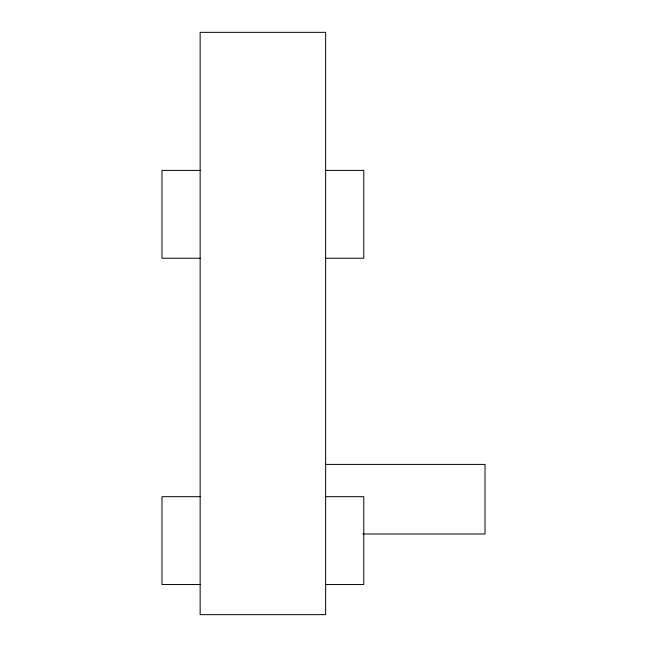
<?xml version="1.0" encoding="UTF-8"?>
<svg xmlns="http://www.w3.org/2000/svg" width="647" height="647" viewBox="0 0 647 647"><rect width="100%" height="100%" fill="white"/><g stroke="black" fill="none" stroke-linecap="round" stroke-linejoin="round"><path stroke-width="0.97" d="M200.141 170.396L161.985 170.396L161.985 258.242L200.141 258.242M325.635 170.396L363.784 170.396L363.784 258.242L325.635 258.242M325.587 464.409L485.015 464.409L485.015 533.985L362.927 533.985M200.141 496.686L161.985 496.686L161.985 584.532L200.141 584.532M325.635 496.686L363.784 496.686L363.784 584.532L325.635 584.532M325.635 32.35L200.141 32.35L200.141 614.65L325.635 614.65L325.635 32.35"/></g></svg>
